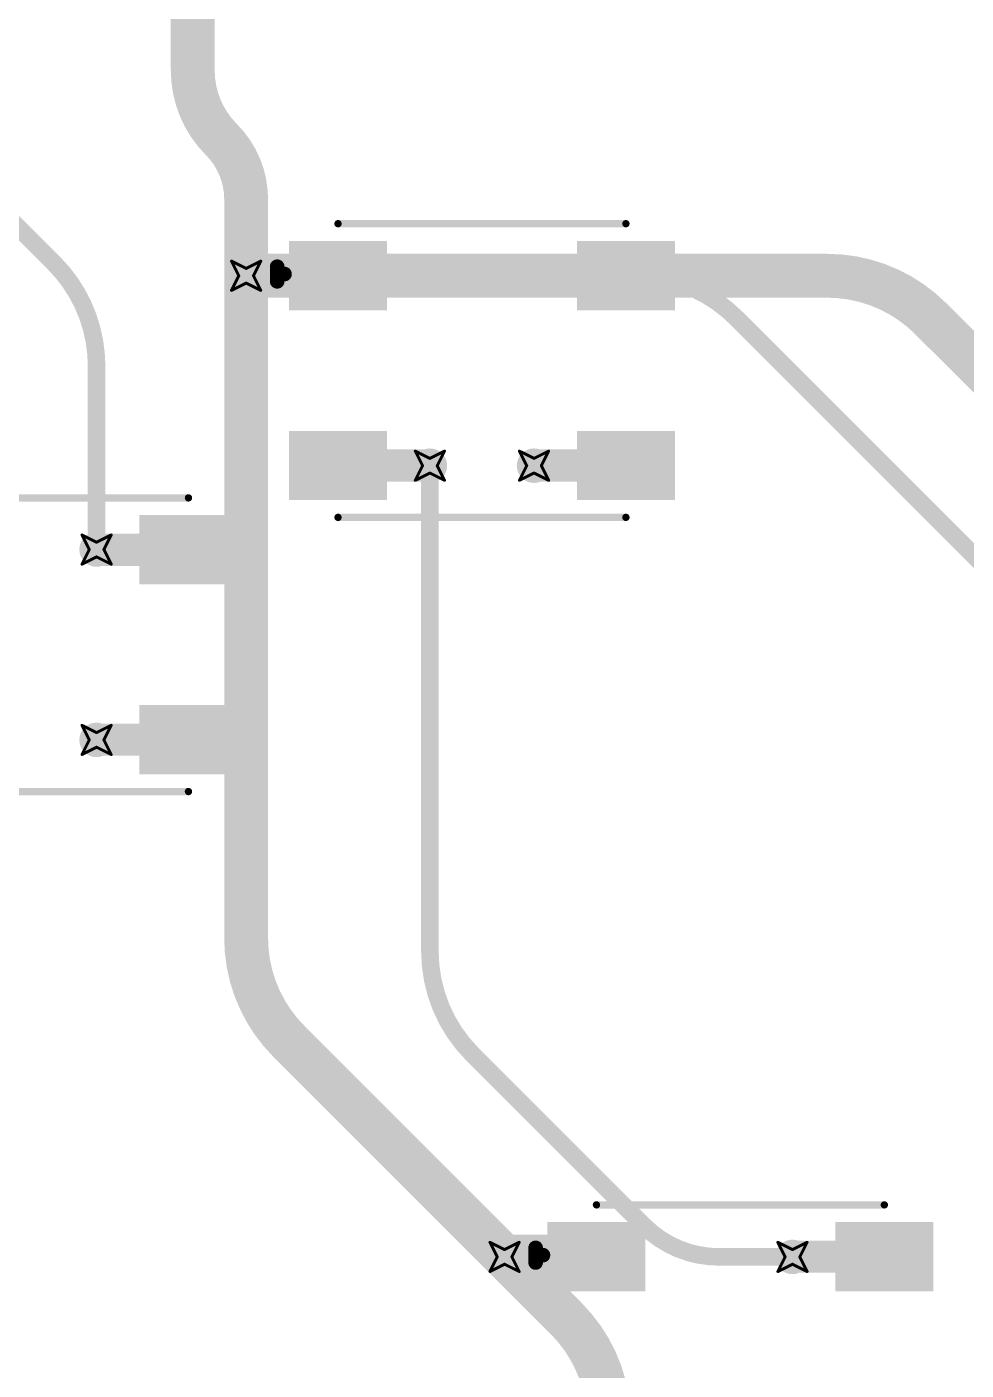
# Model space of a CAD drawing. Header units: inches. Extents: x -11 to 1110, y -7 to 455.
# Drawn here: x 595.99 to 612.3, y 227.34 to 250.67 of the extents above; entities that cross this region are included whole.
import ezdxf

# ---------------------------------------------------------------- set-up
doc = ezdxf.new("R2010")
doc.units = ezdxf.units.IN
for name, color, linetype in [('Bottom Layer', 5, 'Continuous'), ('Drill Drawing', 1, 'Continuous'), ('Top Layer', 1, 'Continuous'), ('Top Overlay', 2, 'Continuous'), ('Top Paste', 8, 'Continuous'), ('Top Solder', 216, 'Continuous'), ('Via Holes', 16, 'Continuous')]:
    doc.layers.add(name, color=color, linetype=linetype)

# ---------------------------------------------------------------- blocks, each defined once
blk = doc.blocks.new('WS2812B_B_W_79')
at = {"layer": 'Top Layer'}
for points in [[(-3.24999985, 2.15000078), (-1.75000031, 2.15000078), (-1.75000031, 1.15000278), (-3.24999985, 1.15000278)], [(3.24999985, 1.15000278), (1.75000031, 1.15000278), (1.75000031, 2.15000078), (3.24999985, 2.15000078)], [(-3.24999985, -1.15000024), (-1.75000031, -1.15000024), (-1.75000031, -2.14999824), (-3.24999985, -2.14999824)], [(1.75000031, -1.15000024), (3.24999985, -1.15000024), (3.24999985, -2.14999824), (1.75000031, -2.14999824)]]:
    blk.add_hatch(color=1, dxfattribs=at).paths.add_polyline_path(points)
at = {"layer": 'Top Paste'}
for points in [[(-3.24999985, 2.15000078), (-1.75000031, 2.15000078), (-1.75000031, 1.15000278), (-3.24999985, 1.15000278)], [(3.24999985, 1.15000278), (1.75000031, 1.15000278), (1.75000031, 2.15000078), (3.24999985, 2.15000078)], [(-3.24999985, -1.15000024), (-1.75000031, -1.15000024), (-1.75000031, -2.14999824), (-3.24999985, -2.14999824)], [(1.75000031, -1.15000024), (3.24999985, -1.15000024), (3.24999985, -2.14999824), (1.75000031, -2.14999824)]]:
    blk.add_hatch(color=8, dxfattribs=at).paths.add_polyline_path(points)
at = {"layer": 'Top Solder'}
for points in [[(-3.35159985, 2.25160078), (-1.64840031, 2.25160078), (-1.64840031, 1.04840278), (-3.35159985, 1.04840278)], [(3.35159985, 1.04840278), (1.64840031, 1.04840278), (1.64840031, 2.25160078), (3.35159985, 2.25160078)], [(-3.35159985, -1.04840024), (-1.64840031, -1.04840024), (-1.64840031, -2.25159824), (-3.35159985, -2.25159824)], [(1.64840031, -1.04840024), (3.35159985, -1.04840024), (3.35159985, -2.25159824), (1.64840031, -2.25159824)]]:
    blk.add_hatch(color=216, dxfattribs=at).paths.add_polyline_path(points)
at = {"layer": 'Top Overlay'}
for points in [[(-2.50000008, 2.55080008, 0.127, 0.127, 0), (2.50000008, 2.55080008, 0.127, 0.127, 0)], [(-3.556, 1.8034, 0.254, 0.254, 0), (-3.429, 1.6764, 0.254, 0.254, 0)], [(-3.556, 1.5494, 0.254, 0.254, 0), (-3.556, 1.8034, 0.254, 0.254, 0)], [(-3.556, 1.5494, 0.254, 0.254, 0), (-3.429, 1.6764, 0.254, 0.254, 0)], [(-2.50000008, -2.55079754, 0.127, 0.127, 0), (2.50000008, -2.55079754, 0.127, 0.127, 0)]]:
    blk.add_lwpolyline(points, format="xyseb", dxfattribs=at)
for points in [[(-2.53175008, 2.55080008, 0.0635, 0.0635, 1), (-2.46825008, 2.55080008, 0.0635, 0.0635, 1)], [(2.46825008, 2.55080008, 0.0635, 0.0635, 1), (2.53175008, 2.55080008, 0.0635, 0.0635, 1)], [(-3.619499999999999, 1.8034, 0.127, 0.127, 1), (-3.4925, 1.8034, 0.127, 0.127, 1)], [(-3.619499999999999, 1.8034, 0.127, 0.127, 1), (-3.4925, 1.8034, 0.127, 0.127, 1)], [(-3.619499999999999, 1.5494, 0.127, 0.127, 1), (-3.4925, 1.5494, 0.127, 0.127, 1)], [(-3.619499999999999, 1.5494, 0.127, 0.127, 1), (-3.4925, 1.5494, 0.127, 0.127, 1)], [(-3.4925, 1.6764, 0.127, 0.127, 1), (-3.3655, 1.6764, 0.127, 0.127, 1)], [(-3.4925, 1.6764, 0.127, 0.127, 1), (-3.3655, 1.6764, 0.127, 0.127, 1)], [(-2.53175008, -2.55079754, 0.0635, 0.0635, 1), (-2.46825008, -2.55079754, 0.0635, 0.0635, 1)], [(2.46825008, -2.55079754, 0.0635, 0.0635, 1), (2.53175008, -2.55079754, 0.0635, 0.0635, 1)]]:
    blk.add_lwpolyline(points, format="xyseb", close=True, dxfattribs=at)
blk = doc.blocks.new('WS2812B_B_W_88')
at = {"layer": 'Top Layer'}
for points in [[(-3.24999985, 2.15000078), (-1.75000031, 2.15000078), (-1.75000031, 1.15000278), (-3.24999985, 1.15000278)], [(3.24999985, 1.15000278), (1.75000031, 1.15000278), (1.75000031, 2.15000078), (3.24999985, 2.15000078)], [(-3.24999985, -1.15000024), (-1.75000031, -1.15000024), (-1.75000031, -2.14999824), (-3.24999985, -2.14999824)], [(1.75000031, -1.15000024), (3.24999985, -1.15000024), (3.24999985, -2.14999824), (1.75000031, -2.14999824)]]:
    blk.add_hatch(color=1, dxfattribs=at).paths.add_polyline_path(points)
at = {"layer": 'Top Paste'}
for points in [[(-3.24999985, 2.15000078), (-1.75000031, 2.15000078), (-1.75000031, 1.15000278), (-3.24999985, 1.15000278)], [(3.24999985, 1.15000278), (1.75000031, 1.15000278), (1.75000031, 2.15000078), (3.24999985, 2.15000078)], [(-3.24999985, -1.15000024), (-1.75000031, -1.15000024), (-1.75000031, -2.14999824), (-3.24999985, -2.14999824)], [(1.75000031, -1.15000024), (3.24999985, -1.15000024), (3.24999985, -2.14999824), (1.75000031, -2.14999824)]]:
    blk.add_hatch(color=8, dxfattribs=at).paths.add_polyline_path(points)
at = {"layer": 'Top Solder'}
for points in [[(-3.35159985, 2.25160078), (-1.64840031, 2.25160078), (-1.64840031, 1.04840278), (-3.35159985, 1.04840278)], [(3.35159985, 1.04840278), (1.64840031, 1.04840278), (1.64840031, 2.25160078), (3.35159985, 2.25160078)], [(-3.35159985, -1.04840024), (-1.64840031, -1.04840024), (-1.64840031, -2.25159824), (-3.35159985, -2.25159824)], [(1.64840031, -1.04840024), (3.35159985, -1.04840024), (3.35159985, -2.25159824), (1.64840031, -2.25159824)]]:
    blk.add_hatch(color=216, dxfattribs=at).paths.add_polyline_path(points)
at = {"layer": 'Top Overlay'}
for points in [[(-2.50000008, 2.55080008, 0.127, 0.127, 0), (2.50000008, 2.55080008, 0.127, 0.127, 0)], [(-3.556, 1.8034, 0.254, 0.254, 0), (-3.429, 1.6764, 0.254, 0.254, 0)], [(-3.556, 1.5494, 0.254, 0.254, 0), (-3.556, 1.8034, 0.254, 0.254, 0)], [(-3.556, 1.5494, 0.254, 0.254, 0), (-3.429, 1.6764, 0.254, 0.254, 0)], [(-2.50000008, -2.55079754, 0.127, 0.127, 0), (2.50000008, -2.55079754, 0.127, 0.127, 0)]]:
    blk.add_lwpolyline(points, format="xyseb", dxfattribs=at)
for points in [[(-2.53175008, 2.55080008, 0.0635, 0.0635, 1), (-2.46825008, 2.55080008, 0.0635, 0.0635, 1)], [(2.46825008, 2.55080008, 0.0635, 0.0635, 1), (2.53175008, 2.55080008, 0.0635, 0.0635, 1)], [(-3.619499999999999, 1.8034, 0.127, 0.127, 1), (-3.4925, 1.8034, 0.127, 0.127, 1)], [(-3.619499999999999, 1.8034, 0.127, 0.127, 1), (-3.4925, 1.8034, 0.127, 0.127, 1)], [(-3.619499999999999, 1.5494, 0.127, 0.127, 1), (-3.4925, 1.5494, 0.127, 0.127, 1)], [(-3.619499999999999, 1.5494, 0.127, 0.127, 1), (-3.4925, 1.5494, 0.127, 0.127, 1)], [(-3.4925, 1.6764, 0.127, 0.127, 1), (-3.3655, 1.6764, 0.127, 0.127, 1)], [(-3.4925, 1.6764, 0.127, 0.127, 1), (-3.3655, 1.6764, 0.127, 0.127, 1)], [(-2.53175008, -2.55079754, 0.0635, 0.0635, 1), (-2.46825008, -2.55079754, 0.0635, 0.0635, 1)], [(2.46825008, -2.55079754, 0.0635, 0.0635, 1), (2.53175008, -2.55079754, 0.0635, 0.0635, 1)]]:
    blk.add_lwpolyline(points, format="xyseb", close=True, dxfattribs=at)
blk = doc.blocks.new('WS2812B_B_W_168')
at = {"layer": 'Top Layer'}
for points in [[(-3.24999985, 2.15000078), (-1.75000031, 2.15000078), (-1.75000031, 1.15000278), (-3.24999985, 1.15000278)], [(3.24999985, 1.15000278), (1.75000031, 1.15000278), (1.75000031, 2.15000078), (3.24999985, 2.15000078)], [(-3.24999985, -1.15000024), (-1.75000031, -1.15000024), (-1.75000031, -2.14999824), (-3.24999985, -2.14999824)], [(1.75000031, -1.15000024), (3.24999985, -1.15000024), (3.24999985, -2.14999824), (1.75000031, -2.14999824)]]:
    blk.add_hatch(color=1, dxfattribs=at).paths.add_polyline_path(points)
at = {"layer": 'Top Paste'}
for points in [[(-3.24999985, 2.15000078), (-1.75000031, 2.15000078), (-1.75000031, 1.15000278), (-3.24999985, 1.15000278)], [(3.24999985, 1.15000278), (1.75000031, 1.15000278), (1.75000031, 2.15000078), (3.24999985, 2.15000078)], [(-3.24999985, -1.15000024), (-1.75000031, -1.15000024), (-1.75000031, -2.14999824), (-3.24999985, -2.14999824)], [(1.75000031, -1.15000024), (3.24999985, -1.15000024), (3.24999985, -2.14999824), (1.75000031, -2.14999824)]]:
    blk.add_hatch(color=8, dxfattribs=at).paths.add_polyline_path(points)
at = {"layer": 'Top Solder'}
for points in [[(-3.35159985, 2.25160078), (-1.64840031, 2.25160078), (-1.64840031, 1.04840278), (-3.35159985, 1.04840278)], [(3.35159985, 1.04840278), (1.64840031, 1.04840278), (1.64840031, 2.25160078), (3.35159985, 2.25160078)], [(-3.35159985, -1.04840024), (-1.64840031, -1.04840024), (-1.64840031, -2.25159824), (-3.35159985, -2.25159824)], [(1.64840031, -1.04840024), (3.35159985, -1.04840024), (3.35159985, -2.25159824), (1.64840031, -2.25159824)]]:
    blk.add_hatch(color=216, dxfattribs=at).paths.add_polyline_path(points)
at = {"layer": 'Top Overlay'}
for points in [[(-2.50000008, 2.55080008, 0.127, 0.127, 0), (2.50000008, 2.55080008, 0.127, 0.127, 0)], [(-3.556, 1.8034, 0.254, 0.254, 0), (-3.429, 1.6764, 0.254, 0.254, 0)], [(-3.556, 1.5494, 0.254, 0.254, 0), (-3.556, 1.8034, 0.254, 0.254, 0)], [(-3.556, 1.5494, 0.254, 0.254, 0), (-3.429, 1.6764, 0.254, 0.254, 0)], [(-2.50000008, -2.55079754, 0.127, 0.127, 0), (2.50000008, -2.55079754, 0.127, 0.127, 0)]]:
    blk.add_lwpolyline(points, format="xyseb", dxfattribs=at)
for points in [[(-2.53175008, 2.55080008, 0.0635, 0.0635, 1), (-2.46825008, 2.55080008, 0.0635, 0.0635, 1)], [(2.46825008, 2.55080008, 0.0635, 0.0635, 1), (2.53175008, 2.55080008, 0.0635, 0.0635, 1)], [(-3.619499999999999, 1.8034, 0.127, 0.127, 1), (-3.4925, 1.8034, 0.127, 0.127, 1)], [(-3.619499999999999, 1.8034, 0.127, 0.127, 1), (-3.4925, 1.8034, 0.127, 0.127, 1)], [(-3.619499999999999, 1.5494, 0.127, 0.127, 1), (-3.4925, 1.5494, 0.127, 0.127, 1)], [(-3.619499999999999, 1.5494, 0.127, 0.127, 1), (-3.4925, 1.5494, 0.127, 0.127, 1)], [(-3.4925, 1.6764, 0.127, 0.127, 1), (-3.3655, 1.6764, 0.127, 0.127, 1)], [(-3.4925, 1.6764, 0.127, 0.127, 1), (-3.3655, 1.6764, 0.127, 0.127, 1)], [(-2.53175008, -2.55079754, 0.0635, 0.0635, 1), (-2.46825008, -2.55079754, 0.0635, 0.0635, 1)], [(2.46825008, -2.55079754, 0.0635, 0.0635, 1), (2.53175008, -2.55079754, 0.0635, 0.0635, 1)]]:
    blk.add_lwpolyline(points, format="xyseb", close=True, dxfattribs=at)

msp = doc.modelspace()

# ---------------------------------------------------------------- hatches: boundary and pattern name
at = {"layer": 'Bottom Layer'}
h = msp.add_hatch(color=5, dxfattribs=at)
edge = h.paths.add_edge_path()
edge.add_arc((599.7939997999999, 246.34978924), 0.2999994, 0, 360)
h = msp.add_hatch(color=5, dxfattribs=at)
edge = h.paths.add_edge_path()
edge.add_arc((602.9852608799999, 243.04978822), 0.2999994, 0, 360)
h = msp.add_hatch(color=5, dxfattribs=at)
edge = h.paths.add_edge_path()
edge.add_arc((604.79399996, 243.04978822), 0.2999994, 0, 360)
h = msp.add_hatch(color=5, dxfattribs=at)
edge = h.paths.add_edge_path()
edge.add_arc((597.19684472, 241.59318966), 0.2999994, 0, 360)
h = msp.add_hatch(color=5, dxfattribs=at)
edge = h.paths.add_edge_path()
edge.add_arc((597.19684472, 238.28640684), 0.2999994, 0, 360)
h = msp.add_hatch(color=5, dxfattribs=at)
edge = h.paths.add_edge_path()
edge.add_arc((604.28198676, 229.3049897), 0.2999994, 0, 360)
h = msp.add_hatch(color=5, dxfattribs=at)
edge = h.paths.add_edge_path()
edge.add_arc((609.2819869199999, 229.3049897), 0.2999994, 0, 360)
at = {"layer": 'Top Layer'}
h = msp.add_hatch(color=1, dxfattribs=at)
edge = h.paths.add_edge_path()
edge.add_arc((599.7939997999999, 246.34978924), 0.2999994, 0, 360)
h = msp.add_hatch(color=1, dxfattribs=at)
edge = h.paths.add_edge_path()
edge.add_arc((602.9852608799999, 243.04978822), 0.2999994, 0, 360)
h = msp.add_hatch(color=1, dxfattribs=at)
edge = h.paths.add_edge_path()
edge.add_arc((604.79399996, 243.04978822), 0.2999994, 0, 360)
h = msp.add_hatch(color=1, dxfattribs=at)
edge = h.paths.add_edge_path()
edge.add_arc((597.19684472, 241.59318966), 0.2999994, 0, 360)
h = msp.add_hatch(color=1, dxfattribs=at)
edge = h.paths.add_edge_path()
edge.add_arc((597.19684472, 238.28640684), 0.2999994, 0, 360)
h = msp.add_hatch(color=1, dxfattribs=at)
edge = h.paths.add_edge_path()
edge.add_arc((604.28198676, 229.3049897), 0.2999994, 0, 360)
h = msp.add_hatch(color=1, dxfattribs=at)
edge = h.paths.add_edge_path()
edge.add_arc((609.2819869199999, 229.3049897), 0.2999994, 0, 360)
at = {"layer": 'Via Holes'}
h = msp.add_hatch(color=7, dxfattribs=at)
edge = h.paths.add_edge_path()
edge.add_arc((599.7939997999999, 246.34978924), 0.1499997, 0, 360)
h = msp.add_hatch(color=7, dxfattribs=at)
edge = h.paths.add_edge_path()
edge.add_arc((602.9852608799999, 243.04978822), 0.1499997, 0, 360)
h = msp.add_hatch(color=7, dxfattribs=at)
edge = h.paths.add_edge_path()
edge.add_arc((604.79399996, 243.04978822), 0.1499997, 0, 360)
h = msp.add_hatch(color=7, dxfattribs=at)
edge = h.paths.add_edge_path()
edge.add_arc((597.19684472, 241.59318966), 0.1499997, 0, 360)
h = msp.add_hatch(color=7, dxfattribs=at)
edge = h.paths.add_edge_path()
edge.add_arc((597.19684472, 238.28640684), 0.1499997, 0, 360)
h = msp.add_hatch(color=7, dxfattribs=at)
edge = h.paths.add_edge_path()
edge.add_arc((604.28198676, 229.3049897), 0.1499997, 0, 360)
h = msp.add_hatch(color=7, dxfattribs=at)
edge = h.paths.add_edge_path()
edge.add_arc((609.2819869199999, 229.3049897), 0.1499997, 0, 360)

# ---------------------------------------------------------------- linework, layer by layer
at = {"layer": 'Bottom Layer'}
for points in [[(595.2449563199999, 247.78104368, 0.3048, 0.3048, 0), (596.4528965, 246.5731035, 0.3048, 0.3048, 0)], [(596.4528965, 246.5731035, 0.3048, 0.3048, -0.198912367379658), (597.19684472, 244.77705172, 0.3048, 0.3048, 0)], [(599.7939997999999, 246.34978924, 0.7619999999999999, 0.7619999999999999, 0), (609.88480258, 246.34978924, 0.7619999999999999, 0.7619999999999999, 0)], [(599.7939997999999, 234.84508022, 0.7619999999999999, 0.7619999999999999, 0), (599.7939997999999, 246.34978924, 0.7619999999999999, 0.7619999999999999, 0)], [(609.88480258, 246.34978924, 0.7619999999999999, 0.7619999999999999, -0.198912367379658), (611.68085436, 245.60584102, 0.7619999999999999, 0.7619999999999999, 0)], [(611.68085436, 245.60584102, 0.7619999999999999, 0.7619999999999999, 0), (613.4978204999999, 243.78887488, 0.7619999999999999, 0.7619999999999999, 0)], [(597.19684472, 241.59318966, 0.3048, 0.3048, 0), (597.19684472, 244.77705172, 0.3048, 0.3048, 0)], [(602.9852608799999, 234.61584268, 0.3048, 0.3048, 0), (602.9852608799999, 243.04978822, 0.3048, 0.3048, 0)], [(600.5379480199999, 233.04902844, 0.7619999999999999, 0.7619999999999999, -0.198912367379658), (599.7939997999999, 234.84508022, 0.7619999999999999, 0.7619999999999999, 0)], [(603.7292091, 232.8197909, 0.3048, 0.3048, -0.198912367379658), (602.9852608799999, 234.61584268, 0.3048, 0.3048, 0)], [(600.5379480199999, 233.04902844, 0.7619999999999999, 0.7619999999999999, 0), (604.28198676, 229.3049897, 0.7619999999999999, 0.7619999999999999, 0)], [(603.7292091, 232.8197909, 0.3048, 0.3048, 0), (606.7044, 229.8446, 0.3048, 0.3048, 0)], [(608.00713552, 229.3049897, 0.3048, 0.3048, -0.198912367379658), (606.7044, 229.8446, 0.3048, 0.3048, 0)], [(604.28198676, 229.3049897, 0.7619999999999999, 0.7619999999999999, 0), (605.35085178, 228.23612468, 0.7619999999999999, 0.7619999999999999, 0)], [(608.00713552, 229.3049897, 0.3048, 0.3048, 0), (609.2819869199999, 229.3049897, 0.3048, 0.3048, 0)], [(605.35085178, 228.23612468, 0.7619999999999999, 0.7619999999999999, -0.198912367379658), (606.0948, 226.4400729, 0.7619999999999999, 0.7619999999999999, 0)]]:
    msp.add_lwpolyline(points, format="xyseb", dxfattribs=at)
for points in [[(596.3766965, 246.5731035, 0.1524, 0.1524, 1), (596.5290965, 246.5731035, 0.1524, 0.1524, 1)], [(596.3766965, 246.5731035, 0.1524, 0.1524, 1), (596.5290965, 246.5731035, 0.1524, 0.1524, 1)], [(599.6034998, 246.34978924, 0.3809999999999999, 0.3809999999999999, 1), (599.9844998, 246.34978924, 0.3809999999999999, 0.3809999999999999, 1)], [(599.6034998, 246.34978924, 0.3809999999999999, 0.3809999999999999, 1), (599.9844998, 246.34978924, 0.3809999999999999, 0.3809999999999999, 1)], [(609.69430258, 246.34978924, 0.3809999999999999, 0.3809999999999999, 1), (610.07530258, 246.34978924, 0.3809999999999999, 0.3809999999999999, 1)], [(609.69430258, 246.34978924, 0.3809999999999999, 0.3809999999999999, 1), (610.07530258, 246.34978924, 0.3809999999999999, 0.3809999999999999, 1)], [(611.49035436, 245.60584102, 0.3809999999999999, 0.3809999999999999, 1), (611.8713543599999, 245.60584102, 0.3809999999999999, 0.3809999999999999, 1)], [(611.49035436, 245.60584102, 0.3809999999999999, 0.3809999999999999, 1), (611.8713543599999, 245.60584102, 0.3809999999999999, 0.3809999999999999, 1)], [(597.12064472, 244.77705172, 0.1524, 0.1524, 1), (597.2730447199999, 244.77705172, 0.1524, 0.1524, 1)], [(597.12064472, 244.77705172, 0.1524, 0.1524, 1), (597.2730447199999, 244.77705172, 0.1524, 0.1524, 1)], [(602.90906088, 243.04978822, 0.1524, 0.1524, 1), (603.0614608799999, 243.04978822, 0.1524, 0.1524, 1)], [(597.12064472, 241.59318966, 0.1524, 0.1524, 1), (597.2730447199999, 241.59318966, 0.1524, 0.1524, 1)], [(599.6034998, 234.84508022, 0.3809999999999999, 0.3809999999999999, 1), (599.9844998, 234.84508022, 0.3809999999999999, 0.3809999999999999, 1)], [(599.6034998, 234.84508022, 0.3809999999999999, 0.3809999999999999, 1), (599.9844998, 234.84508022, 0.3809999999999999, 0.3809999999999999, 1)], [(602.90906088, 234.61584268, 0.1524, 0.1524, 1), (603.0614608799999, 234.61584268, 0.1524, 0.1524, 1)], [(602.90906088, 234.61584268, 0.1524, 0.1524, 1), (603.0614608799999, 234.61584268, 0.1524, 0.1524, 1)], [(600.34744802, 233.04902844, 0.3809999999999999, 0.3809999999999999, 1), (600.72844802, 233.04902844, 0.3809999999999999, 0.3809999999999999, 1)], [(600.34744802, 233.04902844, 0.3809999999999999, 0.3809999999999999, 1), (600.72844802, 233.04902844, 0.3809999999999999, 0.3809999999999999, 1)], [(603.6530091, 232.8197909, 0.1524, 0.1524, 1), (603.8054091, 232.8197909, 0.1524, 0.1524, 1)], [(603.6530091, 232.8197909, 0.1524, 0.1524, 1), (603.8054091, 232.8197909, 0.1524, 0.1524, 1)], [(606.6282, 229.8446, 0.1524, 0.1524, 1), (606.7805999999999, 229.8446, 0.1524, 0.1524, 1)], [(606.6282, 229.8446, 0.1524, 0.1524, 1), (606.7805999999999, 229.8446, 0.1524, 0.1524, 1)], [(604.09148676, 229.3049897, 0.3809999999999999, 0.3809999999999999, 1), (604.4724867599999, 229.3049897, 0.3809999999999999, 0.3809999999999999, 1)], [(604.09148676, 229.3049897, 0.3809999999999999, 0.3809999999999999, 1), (604.4724867599999, 229.3049897, 0.3809999999999999, 0.3809999999999999, 1)], [(607.9309355199999, 229.3049897, 0.1524, 0.1524, 1), (608.08333552, 229.3049897, 0.1524, 0.1524, 1)], [(607.9309355199999, 229.3049897, 0.1524, 0.1524, 1), (608.08333552, 229.3049897, 0.1524, 0.1524, 1)], [(609.2057869199999, 229.3049897, 0.1524, 0.1524, 1), (609.35818692, 229.3049897, 0.1524, 0.1524, 1)], [(605.1603517799999, 228.23612468, 0.3809999999999999, 0.3809999999999999, 1), (605.54135178, 228.23612468, 0.3809999999999999, 0.3809999999999999, 1)], [(605.1603517799999, 228.23612468, 0.3809999999999999, 0.3809999999999999, 1), (605.54135178, 228.23612468, 0.3809999999999999, 0.3809999999999999, 1)]]:
    msp.add_lwpolyline(points, format="xyseb", close=True, dxfattribs=at)
at = {"layer": 'Drill Drawing'}
for points in [[(599.5399997999999, 246.60378924, 0.0508, 0.0508, 0), (599.7939997999999, 246.47678924, 0.0508, 0.0508, 0)], [(599.5399997999999, 246.60378924, 0.0508, 0.0508, 0), (599.6669998, 246.34978924, 0.0508, 0.0508, 0)], [(599.7939997999999, 246.47678924, 0.0508, 0.0508, 0), (600.0479998, 246.60378924, 0.0508, 0.0508, 0)], [(599.9209997999999, 246.34978924, 0.0508, 0.0508, 0), (600.0479998, 246.60378924, 0.0508, 0.0508, 0)], [(599.5399997999999, 246.09578924, 0.0508, 0.0508, 0), (599.6669998, 246.34978924, 0.0508, 0.0508, 0)], [(599.5399997999999, 246.09578924, 0.0508, 0.0508, 0), (599.7939997999999, 246.22278924, 0.0508, 0.0508, 0)], [(599.7939997999999, 246.22278924, 0.0508, 0.0508, 0), (600.0479998, 246.09578924, 0.0508, 0.0508, 0)], [(599.9209997999999, 246.34978924, 0.0508, 0.0508, 0), (600.0479998, 246.09578924, 0.0508, 0.0508, 0)], [(602.73126088, 243.30378822, 0.0508, 0.0508, 0), (602.9852608799999, 243.17678822, 0.0508, 0.0508, 0)], [(602.73126088, 243.30378822, 0.0508, 0.0508, 0), (602.85826088, 243.04978822, 0.0508, 0.0508, 0)], [(602.9852608799999, 243.17678822, 0.0508, 0.0508, 0), (603.23926088, 243.30378822, 0.0508, 0.0508, 0)], [(603.1122608799999, 243.04978822, 0.0508, 0.0508, 0), (603.23926088, 243.30378822, 0.0508, 0.0508, 0)], [(604.5399999599999, 243.30378822, 0.0508, 0.0508, 0), (604.79399996, 243.17678822, 0.0508, 0.0508, 0)], [(604.5399999599999, 243.30378822, 0.0508, 0.0508, 0), (604.66699996, 243.04978822, 0.0508, 0.0508, 0)], [(604.79399996, 243.17678822, 0.0508, 0.0508, 0), (605.04799996, 243.30378822, 0.0508, 0.0508, 0)], [(604.92099996, 243.04978822, 0.0508, 0.0508, 0), (605.04799996, 243.30378822, 0.0508, 0.0508, 0)], [(602.73126088, 242.79578822, 0.0508, 0.0508, 0), (602.85826088, 243.04978822, 0.0508, 0.0508, 0)], [(602.73126088, 242.79578822, 0.0508, 0.0508, 0), (602.9852608799999, 242.92278822, 0.0508, 0.0508, 0)], [(602.9852608799999, 242.92278822, 0.0508, 0.0508, 0), (603.23926088, 242.79578822, 0.0508, 0.0508, 0)], [(603.1122608799999, 243.04978822, 0.0508, 0.0508, 0), (603.23926088, 242.79578822, 0.0508, 0.0508, 0)], [(604.5399999599999, 242.79578822, 0.0508, 0.0508, 0), (604.66699996, 243.04978822, 0.0508, 0.0508, 0)], [(604.5399999599999, 242.79578822, 0.0508, 0.0508, 0), (604.79399996, 242.92278822, 0.0508, 0.0508, 0)], [(604.79399996, 242.92278822, 0.0508, 0.0508, 0), (605.04799996, 242.79578822, 0.0508, 0.0508, 0)], [(604.92099996, 243.04978822, 0.0508, 0.0508, 0), (605.04799996, 242.79578822, 0.0508, 0.0508, 0)], [(596.94284472, 241.84718966, 0.0508, 0.0508, 0), (597.19684472, 241.72018966, 0.0508, 0.0508, 0)], [(596.94284472, 241.84718966, 0.0508, 0.0508, 0), (597.06984472, 241.59318966, 0.0508, 0.0508, 0)], [(597.19684472, 241.72018966, 0.0508, 0.0508, 0), (597.45084472, 241.84718966, 0.0508, 0.0508, 0)], [(597.3238447199999, 241.59318966, 0.0508, 0.0508, 0), (597.45084472, 241.84718966, 0.0508, 0.0508, 0)], [(596.94284472, 241.33918966, 0.0508, 0.0508, 0), (597.06984472, 241.59318966, 0.0508, 0.0508, 0)], [(597.3238447199999, 241.59318966, 0.0508, 0.0508, 0), (597.45084472, 241.33918966, 0.0508, 0.0508, 0)], [(596.94284472, 241.33918966, 0.0508, 0.0508, 0), (597.19684472, 241.46618966, 0.0508, 0.0508, 0)], [(597.19684472, 241.46618966, 0.0508, 0.0508, 0), (597.45084472, 241.33918966, 0.0508, 0.0508, 0)], [(596.94284472, 238.54040684, 0.0508, 0.0508, 0), (597.19684472, 238.41340684, 0.0508, 0.0508, 0)], [(596.94284472, 238.54040684, 0.0508, 0.0508, 0), (597.06984472, 238.28640684, 0.0508, 0.0508, 0)], [(597.19684472, 238.41340684, 0.0508, 0.0508, 0), (597.45084472, 238.54040684, 0.0508, 0.0508, 0)], [(597.3238447199999, 238.28640684, 0.0508, 0.0508, 0), (597.45084472, 238.54040684, 0.0508, 0.0508, 0)], [(596.94284472, 238.03240684, 0.0508, 0.0508, 0), (597.06984472, 238.28640684, 0.0508, 0.0508, 0)], [(597.3238447199999, 238.28640684, 0.0508, 0.0508, 0), (597.45084472, 238.03240684, 0.0508, 0.0508, 0)], [(596.94284472, 238.03240684, 0.0508, 0.0508, 0), (597.19684472, 238.15940684, 0.0508, 0.0508, 0)], [(597.19684472, 238.15940684, 0.0508, 0.0508, 0), (597.45084472, 238.03240684, 0.0508, 0.0508, 0)], [(604.02798676, 229.5589897, 0.0508, 0.0508, 0), (604.28198676, 229.4319897, 0.0508, 0.0508, 0)], [(604.02798676, 229.5589897, 0.0508, 0.0508, 0), (604.15498676, 229.3049897, 0.0508, 0.0508, 0)], [(604.28198676, 229.4319897, 0.0508, 0.0508, 0), (604.5359867599999, 229.5589897, 0.0508, 0.0508, 0)], [(604.40898676, 229.3049897, 0.0508, 0.0508, 0), (604.5359867599999, 229.5589897, 0.0508, 0.0508, 0)], [(609.02798692, 229.5589897, 0.0508, 0.0508, 0), (609.2819869199999, 229.4319897, 0.0508, 0.0508, 0)], [(609.02798692, 229.5589897, 0.0508, 0.0508, 0), (609.1549869199999, 229.3049897, 0.0508, 0.0508, 0)], [(609.2819869199999, 229.4319897, 0.0508, 0.0508, 0), (609.53598692, 229.5589897, 0.0508, 0.0508, 0)], [(609.40898692, 229.3049897, 0.0508, 0.0508, 0), (609.53598692, 229.5589897, 0.0508, 0.0508, 0)], [(604.02798676, 229.0509897, 0.0508, 0.0508, 0), (604.15498676, 229.3049897, 0.0508, 0.0508, 0)], [(604.02798676, 229.0509897, 0.0508, 0.0508, 0), (604.28198676, 229.1779897, 0.0508, 0.0508, 0)], [(604.28198676, 229.1779897, 0.0508, 0.0508, 0), (604.5359867599999, 229.0509897, 0.0508, 0.0508, 0)], [(604.40898676, 229.3049897, 0.0508, 0.0508, 0), (604.5359867599999, 229.0509897, 0.0508, 0.0508, 0)], [(609.02798692, 229.0509897, 0.0508, 0.0508, 0), (609.1549869199999, 229.3049897, 0.0508, 0.0508, 0)], [(609.02798692, 229.0509897, 0.0508, 0.0508, 0), (609.2819869199999, 229.1779897, 0.0508, 0.0508, 0)], [(609.2819869199999, 229.1779897, 0.0508, 0.0508, 0), (609.53598692, 229.0509897, 0.0508, 0.0508, 0)], [(609.40898692, 229.3049897, 0.0508, 0.0508, 0), (609.53598692, 229.0509897, 0.0508, 0.0508, 0)]]:
    msp.add_lwpolyline(points, format="xyseb", dxfattribs=at)
for points in [[(599.5272997999999, 246.60378924, 0.0254, 0.0254, 1), (599.5526998, 246.60378924, 0.0254, 0.0254, 1)], [(599.5272997999999, 246.60378924, 0.0254, 0.0254, 1), (599.5526998, 246.60378924, 0.0254, 0.0254, 1)], [(599.7812997999999, 246.47678924, 0.0254, 0.0254, 1), (599.8066997999999, 246.47678924, 0.0254, 0.0254, 1)], [(599.7812997999999, 246.47678924, 0.0254, 0.0254, 1), (599.8066997999999, 246.47678924, 0.0254, 0.0254, 1)], [(600.0352998, 246.60378924, 0.0254, 0.0254, 1), (600.0606998, 246.60378924, 0.0254, 0.0254, 1)], [(600.0352998, 246.60378924, 0.0254, 0.0254, 1), (600.0606998, 246.60378924, 0.0254, 0.0254, 1)], [(599.6542997999999, 246.34978924, 0.0254, 0.0254, 1), (599.6796998, 246.34978924, 0.0254, 0.0254, 1)], [(599.6542997999999, 246.34978924, 0.0254, 0.0254, 1), (599.6796998, 246.34978924, 0.0254, 0.0254, 1)], [(599.7812997999999, 246.22278924, 0.0254, 0.0254, 1), (599.8066997999999, 246.22278924, 0.0254, 0.0254, 1)], [(599.7812997999999, 246.22278924, 0.0254, 0.0254, 1), (599.8066997999999, 246.22278924, 0.0254, 0.0254, 1)], [(599.9082998, 246.34978924, 0.0254, 0.0254, 1), (599.9336998, 246.34978924, 0.0254, 0.0254, 1)], [(599.9082998, 246.34978924, 0.0254, 0.0254, 1), (599.9336998, 246.34978924, 0.0254, 0.0254, 1)], [(599.5272997999999, 246.09578924, 0.0254, 0.0254, 1), (599.5526998, 246.09578924, 0.0254, 0.0254, 1)], [(599.5272997999999, 246.09578924, 0.0254, 0.0254, 1), (599.5526998, 246.09578924, 0.0254, 0.0254, 1)], [(600.0352998, 246.09578924, 0.0254, 0.0254, 1), (600.0606998, 246.09578924, 0.0254, 0.0254, 1)], [(600.0352998, 246.09578924, 0.0254, 0.0254, 1), (600.0606998, 246.09578924, 0.0254, 0.0254, 1)], [(602.7185608799999, 243.30378822, 0.0254, 0.0254, 1), (602.7439608799999, 243.30378822, 0.0254, 0.0254, 1)], [(602.7185608799999, 243.30378822, 0.0254, 0.0254, 1), (602.7439608799999, 243.30378822, 0.0254, 0.0254, 1)], [(602.97256088, 243.17678822, 0.0254, 0.0254, 1), (602.99796088, 243.17678822, 0.0254, 0.0254, 1)], [(602.97256088, 243.17678822, 0.0254, 0.0254, 1), (602.99796088, 243.17678822, 0.0254, 0.0254, 1)], [(603.22656088, 243.30378822, 0.0254, 0.0254, 1), (603.25196088, 243.30378822, 0.0254, 0.0254, 1)], [(603.22656088, 243.30378822, 0.0254, 0.0254, 1), (603.25196088, 243.30378822, 0.0254, 0.0254, 1)], [(604.5272999599999, 243.30378822, 0.0254, 0.0254, 1), (604.5526999599999, 243.30378822, 0.0254, 0.0254, 1)], [(604.5272999599999, 243.30378822, 0.0254, 0.0254, 1), (604.5526999599999, 243.30378822, 0.0254, 0.0254, 1)], [(604.78129996, 243.17678822, 0.0254, 0.0254, 1), (604.80669996, 243.17678822, 0.0254, 0.0254, 1)], [(604.78129996, 243.17678822, 0.0254, 0.0254, 1), (604.80669996, 243.17678822, 0.0254, 0.0254, 1)], [(605.03529996, 243.30378822, 0.0254, 0.0254, 1), (605.06069996, 243.30378822, 0.0254, 0.0254, 1)], [(605.03529996, 243.30378822, 0.0254, 0.0254, 1), (605.06069996, 243.30378822, 0.0254, 0.0254, 1)], [(602.84556088, 243.04978822, 0.0254, 0.0254, 1), (602.87096088, 243.04978822, 0.0254, 0.0254, 1)], [(602.84556088, 243.04978822, 0.0254, 0.0254, 1), (602.87096088, 243.04978822, 0.0254, 0.0254, 1)], [(602.97256088, 242.92278822, 0.0254, 0.0254, 1), (602.99796088, 242.92278822, 0.0254, 0.0254, 1)], [(602.97256088, 242.92278822, 0.0254, 0.0254, 1), (602.99796088, 242.92278822, 0.0254, 0.0254, 1)], [(603.0995608799999, 243.04978822, 0.0254, 0.0254, 1), (603.12496088, 243.04978822, 0.0254, 0.0254, 1)], [(603.0995608799999, 243.04978822, 0.0254, 0.0254, 1), (603.12496088, 243.04978822, 0.0254, 0.0254, 1)], [(604.65429996, 243.04978822, 0.0254, 0.0254, 1), (604.6796999599999, 243.04978822, 0.0254, 0.0254, 1)], [(604.65429996, 243.04978822, 0.0254, 0.0254, 1), (604.6796999599999, 243.04978822, 0.0254, 0.0254, 1)], [(604.78129996, 242.92278822, 0.0254, 0.0254, 1), (604.80669996, 242.92278822, 0.0254, 0.0254, 1)], [(604.78129996, 242.92278822, 0.0254, 0.0254, 1), (604.80669996, 242.92278822, 0.0254, 0.0254, 1)], [(604.9082999599999, 243.04978822, 0.0254, 0.0254, 1), (604.93369996, 243.04978822, 0.0254, 0.0254, 1)], [(604.9082999599999, 243.04978822, 0.0254, 0.0254, 1), (604.93369996, 243.04978822, 0.0254, 0.0254, 1)], [(602.7185608799999, 242.79578822, 0.0254, 0.0254, 1), (602.7439608799999, 242.79578822, 0.0254, 0.0254, 1)], [(602.7185608799999, 242.79578822, 0.0254, 0.0254, 1), (602.7439608799999, 242.79578822, 0.0254, 0.0254, 1)], [(603.22656088, 242.79578822, 0.0254, 0.0254, 1), (603.25196088, 242.79578822, 0.0254, 0.0254, 1)], [(603.22656088, 242.79578822, 0.0254, 0.0254, 1), (603.25196088, 242.79578822, 0.0254, 0.0254, 1)], [(604.5272999599999, 242.79578822, 0.0254, 0.0254, 1), (604.5526999599999, 242.79578822, 0.0254, 0.0254, 1)], [(604.5272999599999, 242.79578822, 0.0254, 0.0254, 1), (604.5526999599999, 242.79578822, 0.0254, 0.0254, 1)], [(605.03529996, 242.79578822, 0.0254, 0.0254, 1), (605.06069996, 242.79578822, 0.0254, 0.0254, 1)], [(605.03529996, 242.79578822, 0.0254, 0.0254, 1), (605.06069996, 242.79578822, 0.0254, 0.0254, 1)], [(596.9301447199999, 241.84718966, 0.0254, 0.0254, 1), (596.95554472, 241.84718966, 0.0254, 0.0254, 1)], [(596.9301447199999, 241.84718966, 0.0254, 0.0254, 1), (596.95554472, 241.84718966, 0.0254, 0.0254, 1)], [(597.43814472, 241.84718966, 0.0254, 0.0254, 1), (597.46354472, 241.84718966, 0.0254, 0.0254, 1)], [(597.43814472, 241.84718966, 0.0254, 0.0254, 1), (597.46354472, 241.84718966, 0.0254, 0.0254, 1)], [(597.0571447199999, 241.59318966, 0.0254, 0.0254, 1), (597.08254472, 241.59318966, 0.0254, 0.0254, 1)], [(597.0571447199999, 241.59318966, 0.0254, 0.0254, 1), (597.08254472, 241.59318966, 0.0254, 0.0254, 1)], [(597.18414472, 241.72018966, 0.0254, 0.0254, 1), (597.2095447199999, 241.72018966, 0.0254, 0.0254, 1)], [(597.18414472, 241.72018966, 0.0254, 0.0254, 1), (597.2095447199999, 241.72018966, 0.0254, 0.0254, 1)], [(597.31114472, 241.59318966, 0.0254, 0.0254, 1), (597.33654472, 241.59318966, 0.0254, 0.0254, 1)], [(597.31114472, 241.59318966, 0.0254, 0.0254, 1), (597.33654472, 241.59318966, 0.0254, 0.0254, 1)], [(596.9301447199999, 241.33918966, 0.0254, 0.0254, 1), (596.95554472, 241.33918966, 0.0254, 0.0254, 1)], [(596.9301447199999, 241.33918966, 0.0254, 0.0254, 1), (596.95554472, 241.33918966, 0.0254, 0.0254, 1)], [(597.18414472, 241.46618966, 0.0254, 0.0254, 1), (597.2095447199999, 241.46618966, 0.0254, 0.0254, 1)], [(597.18414472, 241.46618966, 0.0254, 0.0254, 1), (597.2095447199999, 241.46618966, 0.0254, 0.0254, 1)], [(597.43814472, 241.33918966, 0.0254, 0.0254, 1), (597.46354472, 241.33918966, 0.0254, 0.0254, 1)], [(597.43814472, 241.33918966, 0.0254, 0.0254, 1), (597.46354472, 241.33918966, 0.0254, 0.0254, 1)], [(596.9301447199999, 238.54040684, 0.0254, 0.0254, 1), (596.95554472, 238.54040684, 0.0254, 0.0254, 1)], [(596.9301447199999, 238.54040684, 0.0254, 0.0254, 1), (596.95554472, 238.54040684, 0.0254, 0.0254, 1)], [(597.43814472, 238.54040684, 0.0254, 0.0254, 1), (597.46354472, 238.54040684, 0.0254, 0.0254, 1)], [(597.43814472, 238.54040684, 0.0254, 0.0254, 1), (597.46354472, 238.54040684, 0.0254, 0.0254, 1)], [(597.0571447199999, 238.28640684, 0.0254, 0.0254, 1), (597.08254472, 238.28640684, 0.0254, 0.0254, 1)], [(597.0571447199999, 238.28640684, 0.0254, 0.0254, 1), (597.08254472, 238.28640684, 0.0254, 0.0254, 1)], [(597.18414472, 238.41340684, 0.0254, 0.0254, 1), (597.2095447199999, 238.41340684, 0.0254, 0.0254, 1)], [(597.18414472, 238.41340684, 0.0254, 0.0254, 1), (597.2095447199999, 238.41340684, 0.0254, 0.0254, 1)], [(597.31114472, 238.28640684, 0.0254, 0.0254, 1), (597.33654472, 238.28640684, 0.0254, 0.0254, 1)], [(597.31114472, 238.28640684, 0.0254, 0.0254, 1), (597.33654472, 238.28640684, 0.0254, 0.0254, 1)], [(596.9301447199999, 238.03240684, 0.0254, 0.0254, 1), (596.95554472, 238.03240684, 0.0254, 0.0254, 1)], [(596.9301447199999, 238.03240684, 0.0254, 0.0254, 1), (596.95554472, 238.03240684, 0.0254, 0.0254, 1)], [(597.18414472, 238.15940684, 0.0254, 0.0254, 1), (597.2095447199999, 238.15940684, 0.0254, 0.0254, 1)], [(597.18414472, 238.15940684, 0.0254, 0.0254, 1), (597.2095447199999, 238.15940684, 0.0254, 0.0254, 1)], [(597.43814472, 238.03240684, 0.0254, 0.0254, 1), (597.46354472, 238.03240684, 0.0254, 0.0254, 1)], [(597.43814472, 238.03240684, 0.0254, 0.0254, 1), (597.46354472, 238.03240684, 0.0254, 0.0254, 1)], [(604.01528676, 229.5589897, 0.0254, 0.0254, 1), (604.04068676, 229.5589897, 0.0254, 0.0254, 1)], [(604.01528676, 229.5589897, 0.0254, 0.0254, 1), (604.04068676, 229.5589897, 0.0254, 0.0254, 1)], [(604.26928676, 229.4319897, 0.0254, 0.0254, 1), (604.29468676, 229.4319897, 0.0254, 0.0254, 1)], [(604.26928676, 229.4319897, 0.0254, 0.0254, 1), (604.29468676, 229.4319897, 0.0254, 0.0254, 1)], [(604.5232867599999, 229.5589897, 0.0254, 0.0254, 1), (604.54868676, 229.5589897, 0.0254, 0.0254, 1)], [(604.5232867599999, 229.5589897, 0.0254, 0.0254, 1), (604.54868676, 229.5589897, 0.0254, 0.0254, 1)], [(609.0152869199999, 229.5589897, 0.0254, 0.0254, 1), (609.04068692, 229.5589897, 0.0254, 0.0254, 1)], [(609.0152869199999, 229.5589897, 0.0254, 0.0254, 1), (609.04068692, 229.5589897, 0.0254, 0.0254, 1)], [(609.26928692, 229.4319897, 0.0254, 0.0254, 1), (609.29468692, 229.4319897, 0.0254, 0.0254, 1)], [(609.26928692, 229.4319897, 0.0254, 0.0254, 1), (609.29468692, 229.4319897, 0.0254, 0.0254, 1)], [(609.5232869199999, 229.5589897, 0.0254, 0.0254, 1), (609.5486869199999, 229.5589897, 0.0254, 0.0254, 1)], [(609.5232869199999, 229.5589897, 0.0254, 0.0254, 1), (609.5486869199999, 229.5589897, 0.0254, 0.0254, 1)], [(604.1422867599999, 229.3049897, 0.0254, 0.0254, 1), (604.1676867599999, 229.3049897, 0.0254, 0.0254, 1)], [(604.1422867599999, 229.3049897, 0.0254, 0.0254, 1), (604.1676867599999, 229.3049897, 0.0254, 0.0254, 1)], [(604.26928676, 229.1779897, 0.0254, 0.0254, 1), (604.29468676, 229.1779897, 0.0254, 0.0254, 1)], [(604.26928676, 229.1779897, 0.0254, 0.0254, 1), (604.29468676, 229.1779897, 0.0254, 0.0254, 1)], [(604.39628676, 229.3049897, 0.0254, 0.0254, 1), (604.4216867600001, 229.3049897, 0.0254, 0.0254, 1)], [(604.39628676, 229.3049897, 0.0254, 0.0254, 1), (604.4216867600001, 229.3049897, 0.0254, 0.0254, 1)], [(609.14228692, 229.3049897, 0.0254, 0.0254, 1), (609.1676869199999, 229.3049897, 0.0254, 0.0254, 1)], [(609.14228692, 229.3049897, 0.0254, 0.0254, 1), (609.1676869199999, 229.3049897, 0.0254, 0.0254, 1)], [(609.26928692, 229.1779897, 0.0254, 0.0254, 1), (609.29468692, 229.1779897, 0.0254, 0.0254, 1)], [(609.26928692, 229.1779897, 0.0254, 0.0254, 1), (609.29468692, 229.1779897, 0.0254, 0.0254, 1)], [(609.39628692, 229.3049897, 0.0254, 0.0254, 1), (609.42168692, 229.3049897, 0.0254, 0.0254, 1)], [(609.39628692, 229.3049897, 0.0254, 0.0254, 1), (609.42168692, 229.3049897, 0.0254, 0.0254, 1)], [(604.01528676, 229.0509897, 0.0254, 0.0254, 1), (604.04068676, 229.0509897, 0.0254, 0.0254, 1)], [(604.01528676, 229.0509897, 0.0254, 0.0254, 1), (604.04068676, 229.0509897, 0.0254, 0.0254, 1)], [(604.5232867599999, 229.0509897, 0.0254, 0.0254, 1), (604.54868676, 229.0509897, 0.0254, 0.0254, 1)], [(604.5232867599999, 229.0509897, 0.0254, 0.0254, 1), (604.54868676, 229.0509897, 0.0254, 0.0254, 1)], [(609.0152869199999, 229.0509897, 0.0254, 0.0254, 1), (609.04068692, 229.0509897, 0.0254, 0.0254, 1)], [(609.0152869199999, 229.0509897, 0.0254, 0.0254, 1), (609.04068692, 229.0509897, 0.0254, 0.0254, 1)], [(609.5232869199999, 229.0509897, 0.0254, 0.0254, 1), (609.5486869199999, 229.0509897, 0.0254, 0.0254, 1)], [(609.5232869199999, 229.0509897, 0.0254, 0.0254, 1), (609.5486869199999, 229.0509897, 0.0254, 0.0254, 1)]]:
    msp.add_lwpolyline(points, format="xyseb", close=True, dxfattribs=at)
at = {"layer": 'Top Layer'}
for points in [[(598.86720968, 249.91567492, 0.7619999999999999, 0.7619999999999999, 0), (598.86720968, 263.93084374, 0.7619999999999999, 0.7619999999999999, 0)], [(599.3638, 248.7168, 0.7619999999999999, 0.7619999999999999, -0.198912367379658), (598.86720968, 249.91567492, 0.7619999999999999, 0.7619999999999999, 0)], [(599.3638, 248.7168, 0.7619999999999999, 0.7619999999999999, -0.198912367379658), (599.7939997999999, 247.6782067, 0.7619999999999999, 0.7619999999999999, 0)], [(599.7939997999999, 246.35318014, 0.7619999999999999, 0.7619999999999999, 0), (599.7939997999999, 247.6782067, 0.7619999999999999, 0.7619999999999999, 0)], [(599.7939997999999, 246.35318014, 0.7619999999999999, 0.7619999999999999, 0), (601.3896303399999, 246.35318014, 0.7619999999999999, 0.7619999999999999, 0)], [(599.7939997999999, 246.34978924, 0.7619999999999999, 0.7619999999999999, 0), (599.7939997999999, 246.35318014, 0.7619999999999999, 0.7619999999999999, 0)], [(606.3896305, 246.35318014, 0.3048, 0.3048, 0), (606.5173163, 246.35318014, 0.3048, 0.3048, 0)], [(606.5173163, 246.35318014, 0.3048, 0.3048, -0.198912367379658), (608.3133680799999, 245.60923192, 0.3048, 0.3048, 0)], [(608.3133680799999, 245.60923192, 0.3048, 0.3048, 0), (612.68638702, 241.23621298, 0.3048, 0.3048, 0)], [(601.3896303399999, 243.05317912, 0.5588, 0.5588, 0), (602.9852608799999, 243.05317912, 0.5588, 0.5588, 0)], [(604.79399996, 243.05317912, 0.5588, 0.5588, 0), (606.3896305, 243.05317912, 0.5588, 0.5588, 0)], [(597.19684472, 241.58979876, 0.5588, 0.5588, 0), (598.79247526, 241.58979876, 0.5588, 0.5588, 0)], [(597.19684472, 238.28979774, 0.5588, 0.5588, 0), (598.79247526, 238.28979774, 0.5588, 0.5588, 0)], [(604.28198676, 229.3083806, 0.7619999999999999, 0.7619999999999999, 0), (605.8776173, 229.3083806, 0.7619999999999999, 0.7619999999999999, 0)], [(609.2819869199999, 229.3083806, 0.5588, 0.5588, 0), (610.8776174599999, 229.3083806, 0.5588, 0.5588, 0)]]:
    msp.add_lwpolyline(points, format="xyseb", dxfattribs=at)
for points in [[(598.6767096799999, 249.91567492, 0.3809999999999999, 0.3809999999999999, 1), (599.05770968, 249.91567492, 0.3809999999999999, 0.3809999999999999, 1)], [(598.6767096799999, 249.91567492, 0.3809999999999999, 0.3809999999999999, 1), (599.05770968, 249.91567492, 0.3809999999999999, 0.3809999999999999, 1)], [(599.1733, 248.7168, 0.3809999999999999, 0.3809999999999999, 1), (599.5543, 248.7168, 0.3809999999999999, 0.3809999999999999, 1)], [(599.1733, 248.7168, 0.3809999999999999, 0.3809999999999999, 1), (599.5543, 248.7168, 0.3809999999999999, 0.3809999999999999, 1)], [(599.6034998, 247.6782067, 0.3809999999999999, 0.3809999999999999, 1), (599.9844998, 247.6782067, 0.3809999999999999, 0.3809999999999999, 1)], [(599.6034998, 247.6782067, 0.3809999999999999, 0.3809999999999999, 1), (599.9844998, 247.6782067, 0.3809999999999999, 0.3809999999999999, 1)], [(599.6034998, 246.35318014, 0.3809999999999999, 0.3809999999999999, 1), (599.9844998, 246.35318014, 0.3809999999999999, 0.3809999999999999, 1)], [(599.6034998, 246.35318014, 0.3809999999999999, 0.3809999999999999, 1), (599.9844998, 246.35318014, 0.3809999999999999, 0.3809999999999999, 1)], [(599.6034998, 246.35318014, 0.3809999999999999, 0.3809999999999999, 1), (599.9844998, 246.35318014, 0.3809999999999999, 0.3809999999999999, 1)], [(599.6034998, 246.34978924, 0.3809999999999999, 0.3809999999999999, 1), (599.9844998, 246.34978924, 0.3809999999999999, 0.3809999999999999, 1)], [(601.1991303399999, 246.35318014, 0.3809999999999999, 0.3809999999999999, 1), (601.58013034, 246.35318014, 0.3809999999999999, 0.3809999999999999, 1)], [(606.3134305, 246.35318014, 0.1524, 0.1524, 1), (606.4658304999999, 246.35318014, 0.1524, 0.1524, 1)], [(606.4411163, 246.35318014, 0.1524, 0.1524, 1), (606.5935163, 246.35318014, 0.1524, 0.1524, 1)], [(606.4411163, 246.35318014, 0.1524, 0.1524, 1), (606.5935163, 246.35318014, 0.1524, 0.1524, 1)], [(608.23716808, 245.60923192, 0.1524, 0.1524, 1), (608.38956808, 245.60923192, 0.1524, 0.1524, 1)], [(608.23716808, 245.60923192, 0.1524, 0.1524, 1), (608.38956808, 245.60923192, 0.1524, 0.1524, 1)], [(601.2499303399999, 243.05317912, 0.2794, 0.2794, 1), (601.52933034, 243.05317912, 0.2794, 0.2794, 1)], [(602.84556088, 243.05317912, 0.2794, 0.2794, 1), (603.12496088, 243.05317912, 0.2794, 0.2794, 1)], [(604.65429996, 243.05317912, 0.2794, 0.2794, 1), (604.93369996, 243.05317912, 0.2794, 0.2794, 1)], [(606.2499305, 243.05317912, 0.2794, 0.2794, 1), (606.5293305, 243.05317912, 0.2794, 0.2794, 1)], [(597.0571447199999, 241.58979876, 0.2794, 0.2794, 1), (597.33654472, 241.58979876, 0.2794, 0.2794, 1)], [(598.65277526, 241.58979876, 0.2794, 0.2794, 1), (598.93217526, 241.58979876, 0.2794, 0.2794, 1)], [(597.0571447199999, 238.28979774, 0.2794, 0.2794, 1), (597.33654472, 238.28979774, 0.2794, 0.2794, 1)], [(598.65277526, 238.28979774, 0.2794, 0.2794, 1), (598.93217526, 238.28979774, 0.2794, 0.2794, 1)], [(604.09148676, 229.3083806, 0.3809999999999999, 0.3809999999999999, 1), (604.4724867599999, 229.3083806, 0.3809999999999999, 0.3809999999999999, 1)], [(605.6871173, 229.3083806, 0.3809999999999999, 0.3809999999999999, 1), (606.0681172999999, 229.3083806, 0.3809999999999999, 0.3809999999999999, 1)], [(609.14228692, 229.3083806, 0.2794, 0.2794, 1), (609.42168692, 229.3083806, 0.2794, 0.2794, 1)], [(610.73791746, 229.3083806, 0.2794, 0.2794, 1), (611.01731746, 229.3083806, 0.2794, 0.2794, 1)]]:
    msp.add_lwpolyline(points, format="xyseb", close=True, dxfattribs=at)

# ---------------------------------------------------------------- block references
for name, p in [('WS2812B_B_W_88', (603.88963042, 244.70317836)), ('WS2812B_B_W_168', (596.29247518, 239.93979698)), ('WS2812B_B_W_79', (608.37761738, 227.65837882))]:
    msp.add_blockref(name, p)

doc.saveas('drawing.dxf')
